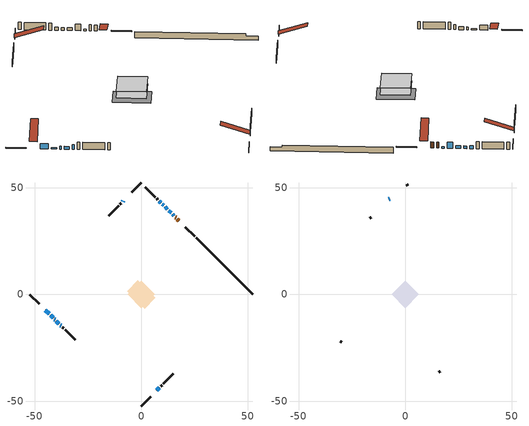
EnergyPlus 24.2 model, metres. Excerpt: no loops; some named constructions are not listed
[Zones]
conditioned space
 floor adiabatic (AdiabaticFloorConstruction): -6.45,0 0,6.45 6.45,0 0,-6.45 z0.76
 floor foundation (Slab1 construction): -6.65,1.64 -1.64,6.65 6.65,-1.64 1.64,-6.65 z-1.37
 wall outside (RimJoist1 construction): 0,-52.34 4.39,-47.94 / -52.34,0 -47.94,-4.39 / 0,52.34 -4.39,47.94 / 25.06,27.27 20.67,31.66 z0.76:1.06
 wall outside (AdiabaticWallConstruction 1): 17.7,34.63 16.99,35.34 / 16.33,36 15.98,36.36 z0.76:2.79
 wall outside (AdiabaticWallConstruction): -44.98,-7.36 -43.23,-9.1 z0.76:2.46; 15.32,37.01 14.73,37.61 / 7.36,-44.98 8.55,-43.79 z0.76:1.22; -42.58,-9.76 -41.39,-10.95 z0.76:1.12; -40.73,-11.6 -40.46,-11.87 / -39.81,-12.53 -38.67,-13.66 / 12.32,40.02 11.19,41.15 z0.76:1.7; -38.02,-14.32 -37.64,-14.69 z0.76:2.41; -8.39,43.94 -8.77,43.56 z0.76:1.98; 14.07,38.26 12.98,39.36 z0.76:2.89; 10.53,41.8 9.88,42.45 z0.76:1.62; 9.23,43.11 8.47,43.86 z0.76:1.78
 wall outside (Wall1 construction): 9.2,-43.13 9.77,-42.57 / -36.98,-15.35 -36.42,-15.92 / -9.43,42.91 -9.99,42.34 / 7.82,44.52 7.25,45.09 z0.76:3.2
 wall outside (Wall2 construction): 10.42,-41.91 15.12,-37.22 / -35.76,-16.57 -31.07,-21.27 / -10.65,41.68 -15.34,36.99 / 6.59,45.74 1.9,50.43 z0.76:3.2
 wall foundation (FoundationWall1 construction): 25.72,26.62,-1.37 25.72,26.62,0.76 49.67,2.66,0.76 49.67,2.66,0.02 52.34,0,0.02 52.34,0,-1.37
 window (WindowConstruction): -44.97,-7.36 -43.23,-9.1 z0.76:2.46
 window (WindowConstruction 9): 15.32,37.02 14.73,37.61 z0.76:1.22
 window (WindowConstruction 10): 7.36,-44.97 8.54,-43.79 z0.76:1.22
 window (WindowConstruction 11): -42.58,-9.76 -41.39,-10.95 z0.76:1.12
 window (WindowConstruction 1): -40.73,-11.6 -40.46,-11.87 z0.76:1.7
 window (WindowConstruction 2): -39.81,-12.53 -38.68,-13.66 z0.76:1.7
 window (WindowConstruction 7): -38.02,-14.32 -37.64,-14.69 z0.76:2.41
 window (WindowConstruction 8): -8.39,43.94 -8.77,43.56 z0.76:1.98
 window (WindowConstruction 3): 14.07,38.26 12.98,39.36 z0.76:2.89
 window (WindowConstruction 4): 12.32,40.02 11.19,41.15 z0.76:1.7
 window (WindowConstruction 5): 10.53,41.8 9.88,42.45 z0.76:1.62
 window (WindowConstruction 6): 9.23,43.11 8.47,43.86 z0.76:1.77
 door (Door): 17.7,34.63 16.99,35.34 z0.76:2.79
 door (Door 1): 16.33,36 15.98,36.36 z0.76:2.79
 ceiling adiabatic (AdiabaticFloorConstruction): 0,-6.45 6.45,0 0,6.45 -6.45,0 z0.76
attic - vented
 floor to conditioned space (Floor1 construction Reversed): -6.45,0 0,6.45 6.45,0 0,-6.45 z3.2
 wall outside (AdiabaticWallConstruction): -7.36,44.98 -7.74,44.6 z0.76:1.98
 wall outside (Wall3 construction): 15.77,-36.56 16.36,-35.98 / -30.41,-21.92 -29.83,-22.51 / -16,36.34 -16.59,35.75 / 1.24,51.09 0.66,51.68 z0.76:3.2
 window (WindowConstruction 12): -7.36,44.97 -7.74,44.6 z0.76:1.98
 roof outside (Roof1 construction): 6.7,-45.63,3.2 0.42,-39.35,6.16 -1.23,-41.01,6.16 5.05,-47.29,3.2; -45.63,-6.7,3.2 -39.35,-0.42,6.16 -41.01,1.23,6.16 -47.29,-5.05,3.2; -6.7,45.63,3.2 -0.42,39.35,6.16 1.23,41.01,6.16 -5.05,47.29,3.2; 18.36,33.98,3.2 12.08,27.7,6.16 13.73,26.04,6.16 20.01,32.32,3.2
[Material] Roughness=Rough; Thermal Absorptance=0.9
Name | Thickness {m} | Conductivity {W/m-K} | Density {kg/m3} | Specific Heat {J/kg-K} | Solar Absorptance | Visible Absorptance
ceiling stud and cavity | 0.1397 | 0.0949009 | 65.682 | 1177.47 | 0.7 | 0.7
gypsum board | 0.0127 | 0.160291 | 801 | 837.4 | 0.6 | 0.6
[Construction]
Floor1 construction: ceiling stud and cavity, gypsum board
[Schedule:Day:Interval]
interior lighting schedule day: No, 01:00, 0.108182, 04:00, 0.0901515, 05:00, 0.0991667, 06:00, 0.162273, 07:00, 0.270455, 08:00, 0.342576, 10:00, 0.369621, 11:00, 0.351591, 12:00, 0.333561, 13:00, 0.324545, 14:00, 0.31553, 15:00, 0.333561, 16:00, 0.369621, 17:00, 0.450758, 18:00, 0.585985, 19:00, 0.775303, 20:00, 0.955606, 21:00, 0.991667, 22:00, 0.712197, 23:00, 0.360606, 24:00, 0.162273
interior lighting schedule day 1: No, 01:00, 0.100909, 04:00, 0.0840909, 05:00, 0.0925, 06:00, 0.151364, 07:00, 0.252273, 08:00, 0.319545, 10:00, 0.344773, 11:00, 0.327955, 12:00, 0.311136, 13:00, 0.302727, 14:00, 0.294318, 15:00, 0.311136, 16:00, 0.344773, 17:00, 0.420455, 18:00, 0.546591, 19:00, 0.723182, 20:00, 0.891364, 21:00, 0.925, 22:00, 0.664318, 23:00, 0.336364, 24:00, 0.151364
interior lighting schedule day 2: No, 01:00, 0.0927273, 04:00, 0.0772727, 05:00, 0.085, 06:00, 0.139091, 07:00, 0.231818, 08:00, 0.293636, 10:00, 0.316818, 11:00, 0.301364, 12:00, 0.285909, 13:00, 0.278182, 14:00, 0.270455, 15:00, 0.285909, 16:00, 0.316818, 17:00, 0.386364, 18:00, 0.502273, 19:00, 0.664545, 20:00, 0.819091, 21:00, 0.85, 22:00, 0.610455, 23:00, 0.309091, 24:00, 0.139091
interior lighting schedule day 3: No, 01:00, 0.0845455, 04:00, 0.0704545, 05:00, 0.0775, 06:00, 0.126818, 07:00, 0.211364, 08:00, 0.267727, 10:00, 0.288864, 11:00, 0.274773, 12:00, 0.260682, 13:00, 0.253636, 14:00, 0.246591, 15:00, 0.260682, 16:00, 0.288864, 17:00, 0.352273, 18:00, 0.457955, 19:00, 0.605909, 20:00, 0.746818, 21:00, 0.775, 22:00, 0.556591, 23:00, 0.281818, 24:00, 0.126818
interior lighting schedule day 4: No, 01:00, 0.0763636, 04:00, 0.0636364, 05:00, 0.07, 06:00, 0.114545, 07:00, 0.190909, 08:00, 0.241818, 10:00, 0.260909, 11:00, 0.248182, 12:00, 0.235455, 13:00, 0.229091, 14:00, 0.222727, 15:00, 0.235455, 16:00, 0.260909, 17:00, 0.318182, 18:00, 0.413636, 19:00, 0.547273, 20:00, 0.674545, 21:00, 0.7, 22:00, 0.502727, 23:00, 0.254545, 24:00, 0.114545
interior lighting schedule day 5: No, 01:00, 0.0727273, 04:00, 0.0606061, 05:00, 0.0666667, 06:00, 0.109091, 07:00, 0.181818, 08:00, 0.230303, 10:00, 0.248485, 11:00, 0.236364, 12:00, 0.224242, 13:00, 0.218182, 14:00, 0.212121, 15:00, 0.224242, 16:00, 0.248485, 17:00, 0.30303, 18:00, 0.393939, 19:00, 0.521212, 20:00, 0.642424, 21:00, 0.666667, 22:00, 0.478788, 23:00, 0.242424, 24:00, 0.109091
interior lighting schedule day 6: No, 01:00, 0.0745455, 04:00, 0.0621212, 05:00, 0.0683333, 06:00, 0.111818, 07:00, 0.186364, 08:00, 0.236061, 10:00, 0.254697, 11:00, 0.242273, 12:00, 0.229848, 13:00, 0.223636, 14:00, 0.217424, 15:00, 0.229848, 16:00, 0.254697, 17:00, 0.310606, 18:00, 0.403788, 19:00, 0.534242, 20:00, 0.658485, 21:00, 0.683333, 22:00, 0.490758, 23:00, 0.248485, 24:00, 0.111818
interior lighting schedule day 7: No, 01:00, 0.08, 04:00, 0.0666667, 05:00, 0.0733333, 06:00, 0.12, 07:00, 0.2, 08:00, 0.253333, 10:00, 0.273333, 11:00, 0.26, 12:00, 0.246667, 13:00, 0.24, 14:00, 0.233333, 15:00, 0.246667, 16:00, 0.273333, 17:00, 0.333333, 18:00, 0.433333, 19:00, 0.573333, 20:00, 0.706667, 21:00, 0.733333, 22:00, 0.526667, 23:00, 0.266667, 24:00, 0.12
interior lighting schedule day 8: No, 01:00, 0.0890909, 04:00, 0.0742424, 05:00, 0.0816667, 06:00, 0.133636, 07:00, 0.222727, 08:00, 0.282121, 10:00, 0.304394, 11:00, 0.289545, 12:00, 0.274697, 13:00, 0.267273, 14:00, 0.259848, 15:00, 0.274697, 16:00, 0.304394, 17:00, 0.371212, 18:00, 0.482576, 19:00, 0.638485, 20:00, 0.78697, 21:00, 0.816667, 22:00, 0.586515, 23:00, 0.29697, 24:00, 0.133636
interior lighting schedule day 9: No, 01:00, 0.0972727, 04:00, 0.0810606, 05:00, 0.0891667, 06:00, 0.145909, 07:00, 0.243182, 08:00, 0.30803, 10:00, 0.332348, 11:00, 0.316136, 12:00, 0.299924, 13:00, 0.291818, 14:00, 0.283712, 15:00, 0.299924, 16:00, 0.332348, 17:00, 0.405303, 18:00, 0.526894, 19:00, 0.697121, 20:00, 0.859242, 21:00, 0.891667, 22:00, 0.640379, 23:00, 0.324242, 24:00, 0.145909
interior lighting schedule day 10: No, 01:00, 0.105455, 04:00, 0.0878788, 05:00, 0.0966667, 06:00, 0.158182, 07:00, 0.263636, 08:00, 0.333939, 10:00, 0.360303, 11:00, 0.342727, 12:00, 0.325152, 13:00, 0.316364, 14:00, 0.307576, 15:00, 0.325152, 16:00, 0.360303, 17:00, 0.439394, 18:00, 0.571212, 19:00, 0.755758, 20:00, 0.931515, 21:00, 0.966667, 22:00, 0.694242, 23:00, 0.351515, 24:00, 0.158182
interior lighting schedule day 11: No, 01:00, 0.109091, 04:00, 0.0909091, 05:00, 0.1, 06:00, 0.163636, 07:00, 0.272727, 08:00, 0.345455, 10:00, 0.372727, 11:00, 0.354545, 12:00, 0.336364, 13:00, 0.327273, 14:00, 0.318182, 15:00, 0.336364, 16:00, 0.372727, 17:00, 0.454545, 18:00, 0.590909, 19:00, 0.781818, 20:00, 0.963636, 21:00, 1, 22:00, 0.718182, 23:00, 0.363636, 24:00, 0.163636
interior lighting schedule default day; occupants schedule default day; clothes dryer schedule default day; cooking range schedule default day; mech vent range fan 0 schedule default day; misc plug loads schedule default day; general water use schedule default day; heating setpoint default day; clothes dryer exhaust 0 schedule default day; cooling season schedule day; cooling season schedule day 2; cooling season schedule default day; exterior lighting schedule default day; natural vent schedule default day: No, 24:00, 0
occupants schedule day: No, 05:00, 0.426829, 06:00, 0.719512, 07:00, 1, 08:00, 0.670732, 09:00, 0.329268, 14:00, 0.170732, 15:00, 0.231707, 16:00, 0.329268, 17:00, 0.5, 18:00, 0.670732, 19:00, 0.829268, 21:00, 1, 22:00, 0.853659, 23:00, 0.646341, 24:00, 0.426829
clothes dryer schedule day; clothes dryer exhaust 0 schedule day: No, 01:00, 0.123457, 02:00, 0.0740741, 03:00, 0.0493827, 04:00, 0.0246914, 05:00, 0.0493827, 06:00, 0.0740741, 07:00, 0.197531, 08:00, 0.395062, 09:00, 0.592593, 10:00, 0.839506, 11:00, 0.962963, 12:00, 1, 13:00, 0.91358, 14:00, 0.82716, 15:00, 0.716049, 16:00, 0.753086, 17:00, 0.679012, 18:00, 0.666667, 20:00, 0.62963, 21:00, 0.641975, 22:00, 0.666667, 23:00, 0.54321, 24:00, 0.296296
cooking range schedule day: No, 05:00, 0.0597015, 06:00, 0.11194, 07:00, 0.171642, 08:00, 0.291045, 11:00, 0.343284, 12:00, 0.402985, 13:00, 0.462687, 14:00, 0.343284, 15:00, 0.291045, 16:00, 0.402985, 17:00, 0.567164, 18:00, 1, 19:00, 0.850746, 20:00, 0.432836, 21:00, 0.291045, 22:00, 0.231343, 23:00, 0.171642, 24:00, 0.11194
mech vent range fan 0 schedule day: No, 18:00, 0, 19:00, 1, 20:00, 0.2, 24:00, 0
misc plug loads schedule day: No, 06:00, 0.705882, 07:00, 0.745098, 08:00, 0.803922, 15:00, 0.823529, 16:00, 0.862745, 17:00, 0.921569, 18:00, 0.980392, 19:00, 1, 20:00, 0.980392, 21:00, 0.941176, 22:00, 0.862745, 23:00, 0.784314, 24:00, 0.72549
general water use schedule day: No, 01:00, 0.315068, 03:00, 0.287671, 04:00, 0.342466, 05:00, 0.369863, 06:00, 0.520548, 07:00, 0.60274, 08:00, 0.534247, 10:00, 0.506849, 11:00, 0.465753, 14:00, 0.479452, 15:00, 0.534247, 16:00, 0.589041, 17:00, 0.69863, 18:00, 0.876712, 19:00, 0.890411, 20:00, 0.986301, 21:00, 1, 22:00, 0.863014, 23:00, 0.616438, 24:00, 0.465753
heating setpoint day: No, 07:00, 18, 23:00, 21, 24:00, 18
cooling season schedule day 1: No, 24:00, 1
exterior lighting schedule day: No, 01:00, 0.566667, 03:00, 0.524167, 05:00, 0.495833, 06:00, 0.5525, 07:00, 0.623333, 08:00, 0.580833, 09:00, 0.439167, 10:00, 0.354167, 12:00, 0.34, 13:00, 0.354167, 14:00, 0.396667, 15:00, 0.425, 16:00, 0.495833, 17:00, 0.623333, 18:00, 0.793333, 19:00, 0.906667, 20:00, 0.963333, 21:00, 0.991667, 22:00, 0.920833, 23:00, 0.793333, 24:00, 0.665833
exterior lighting schedule day 1: No, 01:00, 0.528571, 03:00, 0.488929, 05:00, 0.4625, 06:00, 0.515357, 07:00, 0.581429, 08:00, 0.541786, 09:00, 0.409643, 10:00, 0.330357, 12:00, 0.317143, 13:00, 0.330357, 14:00, 0.37, 15:00, 0.396429, 16:00, 0.4625, 17:00, 0.581429, 18:00, 0.74, 19:00, 0.845714, 20:00, 0.898571, 21:00, 0.925, 22:00, 0.858929, 23:00, 0.74, 24:00, 0.621071
exterior lighting schedule day 10: No, 01:00, 0.552381, 03:00, 0.510952, 05:00, 0.483333, 06:00, 0.538571, 07:00, 0.607619, 08:00, 0.56619, 09:00, 0.428095, 10:00, 0.345238, 12:00, 0.331429, 13:00, 0.345238, 14:00, 0.386667, 15:00, 0.414286, 16:00, 0.483333, 17:00, 0.607619, 18:00, 0.773333, 19:00, 0.88381, 20:00, 0.939048, 21:00, 0.966667, 22:00, 0.897619, 23:00, 0.773333, 24:00, 0.649048
exterior lighting schedule day 11: No, 01:00, 0.571429, 03:00, 0.528571, 05:00, 0.5, 06:00, 0.557143, 07:00, 0.628571, 08:00, 0.585714, 09:00, 0.442857, 10:00, 0.357143, 12:00, 0.342857, 13:00, 0.357143, 14:00, 0.4, 15:00, 0.428571, 16:00, 0.5, 17:00, 0.628571, 18:00, 0.8, 19:00, 0.914286, 20:00, 0.971429, 21:00, 1, 22:00, 0.928571, 23:00, 0.8, 24:00, 0.671429
exterior lighting schedule day 2: No, 01:00, 0.485714, 03:00, 0.449286, 05:00, 0.425, 06:00, 0.473571, 07:00, 0.534286, 08:00, 0.497857, 09:00, 0.376429, 10:00, 0.303571, 12:00, 0.291429, 13:00, 0.303571, 14:00, 0.34, 15:00, 0.364286, 16:00, 0.425, 17:00, 0.534286, 18:00, 0.68, 19:00, 0.777143, 20:00, 0.825714, 21:00, 0.85, 22:00, 0.789286, 23:00, 0.68, 24:00, 0.570714
exterior lighting schedule day 3: No, 01:00, 0.442857, 03:00, 0.409643, 05:00, 0.3875, 06:00, 0.431786, 07:00, 0.487143, 08:00, 0.453929, 09:00, 0.343214, 10:00, 0.276786, 12:00, 0.265714, 13:00, 0.276786, 14:00, 0.31, 15:00, 0.332143, 16:00, 0.3875, 17:00, 0.487143, 18:00, 0.62, 19:00, 0.708571, 20:00, 0.752857, 21:00, 0.775, 22:00, 0.719643, 23:00, 0.62, 24:00, 0.520357
exterior lighting schedule day 4: No, 01:00, 0.4, 03:00, 0.37, 05:00, 0.35, 06:00, 0.39, 07:00, 0.44, 08:00, 0.41, 09:00, 0.31, 10:00, 0.25, 12:00, 0.24, 13:00, 0.25, 14:00, 0.28, 15:00, 0.3, 16:00, 0.35, 17:00, 0.44, 18:00, 0.56, 19:00, 0.64, 20:00, 0.68, 21:00, 0.7, 22:00, 0.65, 23:00, 0.56, 24:00, 0.47
exterior lighting schedule day 5: No, 01:00, 0.380952, 03:00, 0.352381, 05:00, 0.333333, 06:00, 0.371429, 07:00, 0.419048, 08:00, 0.390476, 09:00, 0.295238, 10:00, 0.238095, 12:00, 0.228571, 13:00, 0.238095, 14:00, 0.266667, 15:00, 0.285714, 16:00, 0.333333, 17:00, 0.419048, 18:00, 0.533333, 19:00, 0.609524, 20:00, 0.647619, 21:00, 0.666667, 22:00, 0.619048, 23:00, 0.533333, 24:00, 0.447619
exterior lighting schedule day 6: No, 01:00, 0.390476, 03:00, 0.36119, 05:00, 0.341667, 06:00, 0.380714, 07:00, 0.429524, 08:00, 0.400238, 09:00, 0.302619, 10:00, 0.244048, 12:00, 0.234286, 13:00, 0.244048, 14:00, 0.273333, 15:00, 0.292857, 16:00, 0.341667, 17:00, 0.429524, 18:00, 0.546667, 19:00, 0.624762, 20:00, 0.66381, 21:00, 0.683333, 22:00, 0.634524, 23:00, 0.546667, 24:00, 0.45881
exterior lighting schedule day 7: No, 01:00, 0.419048, 03:00, 0.387619, 05:00, 0.366667, 06:00, 0.408571, 07:00, 0.460952, 08:00, 0.429524, 09:00, 0.324762, 10:00, 0.261905, 12:00, 0.251429, 13:00, 0.261905, 14:00, 0.293333, 15:00, 0.314286, 16:00, 0.366667, 17:00, 0.460952, 18:00, 0.586667, 19:00, 0.670476, 20:00, 0.712381, 21:00, 0.733333, 22:00, 0.680952, 23:00, 0.586667, 24:00, 0.492381
exterior lighting schedule day 8: No, 01:00, 0.466667, 03:00, 0.431667, 05:00, 0.408333, 06:00, 0.455, 07:00, 0.513333, 08:00, 0.478333, 09:00, 0.361667, 10:00, 0.291667, 12:00, 0.28, 13:00, 0.291667, 14:00, 0.326667, 15:00, 0.35, 16:00, 0.408333, 17:00, 0.513333, 18:00, 0.653333, 19:00, 0.746667, 20:00, 0.793333, 21:00, 0.816667, 22:00, 0.758333, 23:00, 0.653333, 24:00, 0.548333
exterior lighting schedule day 9: No, 01:00, 0.509524, 03:00, 0.47131, 05:00, 0.445833, 06:00, 0.496786, 07:00, 0.560476, 08:00, 0.522262, 09:00, 0.394881, 10:00, 0.318452, 12:00, 0.305714, 13:00, 0.318452, 14:00, 0.356667, 15:00, 0.382143, 16:00, 0.445833, 17:00, 0.560476, 18:00, 0.713333, 19:00, 0.815238, 20:00, 0.86619, 21:00, 0.891667, 22:00, 0.827976, 23:00, 0.713333, 24:00, 0.59869
[Schedule:Week:Daily]
exterior lighting schedule Week Rule - Oct28-Nov3: exterior lighting schedule day 9, exterior lighting schedule day 9, exterior lighting schedule day 9, exterior lighting schedule day 9, exterior lighting schedule day 10, exterior lighting schedule day 10, exterior lighting schedule day 10, exterior lighting schedule default day, exterior lighting schedule default day, exterior lighting schedule default day, exterior lighting schedule default day, exterior lighting schedule default day
exterior lighting schedule Week Rule - Nov4-Nov24: exterior lighting schedule day 10, exterior lighting schedule day 10, exterior lighting schedule day 10, exterior lighting schedule day 10, exterior lighting schedule day 10, exterior lighting schedule day 10, exterior lighting schedule day 10, exterior lighting schedule default day, exterior lighting schedule default day, exterior lighting schedule default day, exterior lighting schedule default day, exterior lighting schedule default day
exterior lighting schedule Week Rule - Nov25-Dec1: exterior lighting schedule day 10, exterior lighting schedule day 10, exterior lighting schedule day 10, exterior lighting schedule day 10, exterior lighting schedule day 10, exterior lighting schedule day 10, exterior lighting schedule day 11, exterior lighting schedule default day, exterior lighting schedule default day, exterior lighting schedule default day, exterior lighting schedule default day, exterior lighting schedule default day
exterior lighting schedule Week Rule - Dec2-Dec31: exterior lighting schedule day 11, exterior lighting schedule day 11, exterior lighting schedule day 11, exterior lighting schedule day 11, exterior lighting schedule day 11, exterior lighting schedule day 11, exterior lighting schedule day 11, exterior lighting schedule default day, exterior lighting schedule default day, exterior lighting schedule default day, exterior lighting schedule default day, exterior lighting schedule default day
